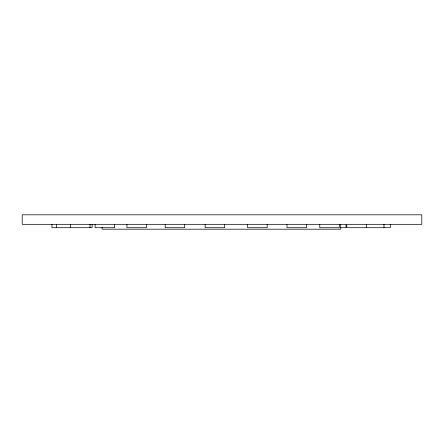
<?xml version="1.0" encoding="UTF-8"?>
<svg xmlns="http://www.w3.org/2000/svg" width="444" height="444" viewBox="0 0 444 444"><rect width="100%" height="100%" fill="white"/><g stroke="black" fill="none" stroke-linecap="round" stroke-linejoin="round"><path stroke-width="0.67" d="M286.791 224.325L22.2 224.325L22.2 214.813L421.8 214.813L421.8 224.325L346.764 224.325L346.764 227.705L390.304 227.705L390.304 224.325M340.182 227.705L345.998 227.705L345.998 224.325L287.002 224.325L287.002 227.705L306.538 227.705L306.538 224.325M383.993 224.325L383.993 227.705M366.3 224.325L366.3 227.705M340.731 224.325L340.731 229.187L102.114 229.187L102.114 227.361M339.305 224.325L339.305 227.705L319.769 227.705L319.769 224.325M267.183 224.325L267.183 227.705L247.641 227.705L247.641 224.325M224.686 224.325L224.686 227.705L205.15 227.705L205.15 224.325M184.715 224.325L184.715 227.705L165.179 227.705L165.179 224.325M146.453 224.325L146.453 227.705L126.917 227.705L126.917 224.325M114.663 224.325L114.663 227.705L95.121 227.705L95.121 224.325M92.113 224.325L92.113 227.705L51.954 227.705L51.954 224.325M89.993 224.325L89.993 227.705M70.457 224.325L70.457 227.705M56.371 224.325L56.371 227.705"/></g></svg>
